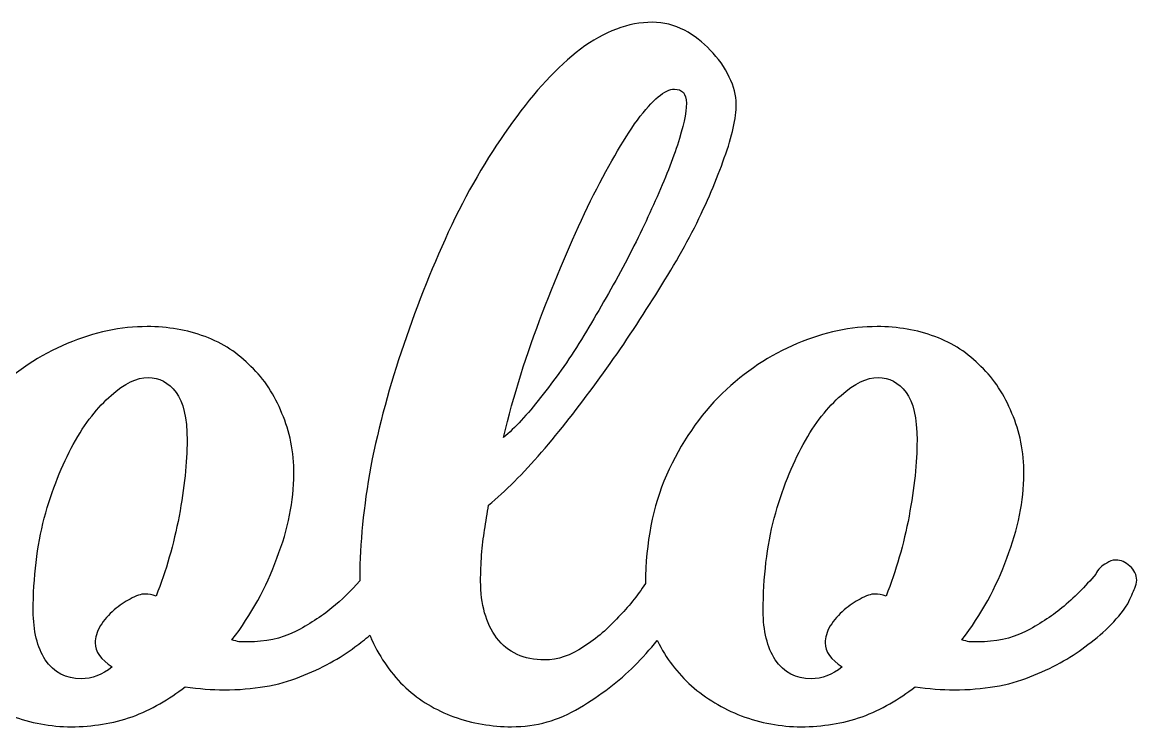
# Model space of a CAD drawing. Extents: x 91 to 611, y 663 to 914.
# Drawn here: x 181.8 to 255.6, y 678.8 to 725.5 of the extents above; entities that cross this region are included whole.
import ezdxf

# ---------------------------------------------------------------- set-up
doc = ezdxf.new("R2010")
doc.units = 0
doc.layers.add('Layer_1', color=7, linetype='CONTINUOUS')

msp = doc.modelspace()

# ---------------------------------------------------------------- linework, layer by layer
at = {"layer": 'Layer_1', "color": 7}
for points in [[(225.01899, 721.038122)], [(190.160127, 701.922033)], [(238.512851, 701.922033)]]:
    msp.add_lwpolyline(points, close=True, dxfattribs=at)
for points in [[(196.774562, 684.393552), (196.179151, 684.393552)], [(245.127296, 684.393552), (244.531888, 684.393552)]]:
    msp.add_lwpolyline(points, dxfattribs=at)
for points in [[(223.563666, 725.470056), (221.976164, 725.470056), (220.38885, 724.874955), (218.801354, 723.684329)], [(225.680303, 724.941021), (225.018844, 725.293817), (224.313319, 725.470056), (223.563666, 725.470056)], [(227.400161, 723.617944), (226.915092, 724.147112), (226.341757, 724.588252), (225.680303, 724.941021)], [(218.801354, 723.684329), (217.257953, 722.493702), (215.758282, 720.884108), (214.303077, 718.855624)], [(228.656869, 721.83219), (228.348188, 722.493649), (227.929328, 723.088777), (227.400161, 723.617944)], [(229.120018, 720.04596), (229.120018, 720.619233), (228.965549, 721.214837), (228.656869, 721.83219)], [(222.571462, 718.987863), (223.585695, 720.354887), (224.401629, 721.038122), (225.01899, 721.038122)], [(225.01899, 721.038122), (225.548152, 721.038122), (225.812545, 720.72967), (225.812545, 720.112317)], [(225.812545, 720.112317), (225.812545, 719.450858), (225.614012, 718.524524), (225.217137, 717.333898)], [(228.326463, 716.474001), (228.85563, 717.929211), (229.120018, 719.119917), (229.120018, 720.04596)], [(214.303077, 718.855624), (212.847867, 716.871247), (211.503158, 714.60022), (210.268433, 712.042569)], [(219.462636, 713.629674), (220.565066, 715.834502), (221.601323, 717.620865), (222.571462, 718.987863)], [(225.217137, 717.333898), (224.820261, 716.143271), (224.29148, 714.820353), (223.630021, 713.365143)], [(226.342085, 711.843946), (227.179929, 713.519634), (227.841394, 715.062871), (228.326463, 716.474001)], [(216.287439, 706.221676), (217.345768, 708.955698), (218.404301, 711.424793), (219.462636, 713.629674)], [(223.630021, 713.365143), (223.012663, 711.954039), (222.284859, 710.477133), (221.447013, 708.933711)], [(210.268433, 712.042569), (209.077812, 709.484945), (208.019279, 706.839082), (207.093237, 704.10506)], [(223.365519, 706.750737), (224.512045, 708.514637), (225.504236, 710.212338), (226.342085, 711.843946)], [(221.447013, 708.933711), (220.609166, 707.390315), (219.749169, 705.890655), (218.867225, 704.435445)], [(219.859429, 701.591171), (221.094154, 703.266859), (222.263087, 704.986838), (223.365519, 706.750737)], [(213.708135, 697.953279), (214.369594, 700.731407), (215.229104, 703.487654), (216.287439, 706.221676)], [(190.093759, 705.295395), (188.373971, 705.295395), (186.610396, 704.920612), (184.802409, 704.170941)], [(193.930256, 704.634095), (192.73963, 705.075076), (191.460775, 705.295395), (190.093759, 705.295395)], [(238.446496, 705.295395), (236.726707, 705.295395), (234.962646, 704.920612), (233.154662, 704.170941)], [(242.28299, 704.634095), (241.092369, 705.075076), (239.813507, 705.295395), (238.446496, 705.295395)], [(196.973193, 702.649718), (196.135347, 703.531681), (195.120877, 704.19314), (193.930256, 704.634095)], [(218.867225, 704.435445), (217.985283, 703.024341), (217.081221, 701.745476), (216.155179, 700.598956)], [(245.32593, 702.649718), (244.488081, 703.531681), (243.473617, 704.19314), (242.28299, 704.634095)], [(184.802409, 704.170941), (182.994427, 703.421296), (181.340774, 702.3192), (179.841466, 700.86399)], [(207.093237, 704.10506), (206.167199, 701.415144), (205.43988, 698.725228), (204.910713, 696.035285)], [(233.154662, 704.170941), (231.346677, 703.421296), (229.693021, 702.3192), (228.193718, 700.86399)], [(199.023457, 699.540913), (198.53839, 700.775592), (197.855138, 701.811887), (196.973193, 702.649718)], [(247.376194, 699.540913), (246.891125, 700.775592), (246.207872, 701.811887), (245.32593, 702.649718)], [(187.712599, 700.731222), (188.594543, 701.524972), (189.410474, 701.922033), (190.160127, 701.922033)], [(190.160127, 701.922033), (190.90978, 701.922033), (191.527175, 701.591304), (192.012244, 700.929844)], [(216.221565, 696.961116), (217.45629, 698.416326), (218.668808, 699.959563), (219.859429, 701.591171)], [(236.065325, 700.731222), (236.947267, 701.524972), (237.763201, 701.922033), (238.512851, 701.922033)], [(238.512851, 701.922033), (239.262504, 701.922033), (239.879899, 701.591304), (240.364971, 700.929844)], [(185.199184, 697.490125), (185.992935, 698.901229), (186.830654, 699.98155), (187.712599, 700.731222)], [(192.012244, 700.929844), (192.497314, 700.312491), (192.739913, 699.253919), (192.739913, 697.754656)], [(216.155179, 700.598956), (215.273234, 699.452409), (214.457787, 698.570632), (213.708135, 697.953279)], [(228.193718, 700.86399), (226.694413, 699.40878), (225.460104, 697.600641), (224.489968, 695.439893)], [(233.551908, 697.490125), (234.345658, 698.901229), (235.183381, 699.98155), (236.065325, 700.731222)], [(240.364971, 700.929844), (240.850037, 700.312491), (241.092155, 699.253919), (241.092155, 697.754656)], [(199.817499, 695.505774), (199.817499, 697.00509), (199.552624, 698.350286), (199.023457, 699.540913)], [(248.169751, 695.505774), (248.169751, 697.00509), (247.905361, 698.350286), (247.376194, 699.540913)], [(192.739913, 697.754656), (192.739913, 696.299446), (192.563168, 694.623996), (192.210391, 692.727805)], [(241.092155, 697.754656), (241.092155, 696.299446), (240.915895, 694.623996), (240.563117, 692.727805)], [(183.280693, 692.595566), (183.809861, 694.491704), (184.449531, 696.123101), (185.199184, 697.490125)], [(212.715962, 693.455515), (213.818395, 694.381558), (214.986846, 695.550012), (216.221565, 696.961116)], [(231.63342, 692.595566), (232.162581, 694.491704), (232.802257, 696.123101), (233.551908, 697.490125)], [(198.69305, 689.949914), (199.442705, 691.890186), (199.817499, 693.741874), (199.817499, 695.505774)], [(204.910713, 696.035285), (204.425644, 693.345396), (204.183044, 690.897574), (204.183044, 688.692719)], [(224.489968, 695.439893), (223.583819, 693.368679), (223.123857, 690.978669), (223.104391, 688.274121)], [(247.045303, 689.949914), (247.794955, 691.890186), (248.169751, 693.741874), (248.169751, 695.505774)], [(212.451444, 691.80155), (212.539638, 692.374797), (212.627768, 692.926348), (212.715962, 693.455515)], [(182.553509, 686.443784), (182.553509, 688.692745), (182.795624, 690.74348), (183.280693, 692.595566)], [(192.210391, 692.727805), (191.857614, 690.875719), (191.350624, 689.111661), (190.689165, 687.435973)], [(230.905748, 686.443784), (230.905748, 688.692745), (231.14835, 690.74348), (231.63342, 692.595566)], [(240.563117, 692.727805), (240.210337, 690.875719), (239.703345, 689.111661), (239.041891, 687.435973)], [(212.252811, 690.148061), (212.296909, 690.765414), (212.363248, 691.316463), (212.451444, 691.80155)], [(195.716484, 684.525818), (196.995304, 686.201505), (197.987498, 688.009617), (198.69305, 689.949914)], [(212.18644, 688.428188), (212.18644, 689.001462), (212.208718, 689.574788), (212.252811, 690.148061)], [(244.068737, 684.525818), (245.347554, 686.201505), (246.339745, 688.009617), (247.045303, 689.949914)], [(253.660216, 689.619026), (253.483827, 689.530814), (253.351633, 689.442681), (253.263439, 689.354495)], [(254.255628, 689.817173), (254.035139, 689.817173), (253.836606, 689.751318), (253.660216, 689.619026)], [(255.181443, 689.420377), (254.916859, 689.68496), (254.608402, 689.817173), (254.255628, 689.817173)], [(252.932548, 688.891342), (252.226991, 688.053485), (251.477401, 687.303866), (250.683651, 686.64246)], [(253.263439, 689.354495), (253.087049, 689.178098), (252.976644, 689.023634), (252.932548, 688.891342)], [(255.644594, 688.494572), (255.644594, 688.847342), (255.490125, 689.155793), (255.181443, 689.420377)], [(204.188362, 688.445624), (203.598166, 687.786652), (202.980104, 687.183428), (202.330914, 686.64246)], [(204.183044, 688.692719), (204.183044, 688.609269), (204.186828, 688.528174), (204.188362, 688.445624)], [(213.244999, 684.658083), (212.539447, 685.628179), (212.18644, 686.884792), (212.18644, 688.428188)], [(223.104391, 688.274121), (222.550202, 687.433036), (221.955035, 686.687307), (221.314769, 686.047041)], [(255.512334, 687.965537), (255.600527, 688.141909), (255.644594, 688.318174), (255.644594, 688.494572)], [(189.961496, 687.568238), (189.696913, 687.568238), (189.366178, 687.45833), (188.969308, 687.237826)], [(190.689165, 687.435973), (190.424581, 687.524185), (190.181982, 687.568238), (189.961496, 687.568238)], [(238.31422, 687.568238), (238.049636, 687.568238), (237.718907, 687.45833), (237.322031, 687.237826)], [(239.041891, 687.435973), (238.777307, 687.524185), (238.534705, 687.568238), (238.31422, 687.568238)], [(255.049183, 686.906965), (255.137379, 687.127442), (255.225509, 687.325986), (255.313703, 687.502384)], [(255.313703, 687.502384), (255.401897, 687.678755), (255.468238, 687.833245), (255.512334, 687.965537)], [(188.969308, 687.237826), (188.616528, 687.061455), (188.264007, 686.818832), (187.91123, 686.510168)], [(202.330914, 686.64246), (201.625362, 686.069187), (200.809426, 685.539914), (199.883388, 685.054853)], [(237.322031, 687.237826), (236.969254, 687.061455), (236.616249, 686.818832), (236.263472, 686.510168)], [(250.683651, 686.64246), (249.978096, 686.069187), (249.162165, 685.539914), (248.236122, 685.054853)], [(252.204877, 684.062664), (253.351405, 684.856415), (254.299533, 685.804524), (255.049183, 686.906965)], [(183.347067, 683.202714), (182.817899, 684.040545), (182.553509, 685.120866), (182.553509, 686.443784)], [(187.91123, 686.510168), (187.558452, 686.201479), (187.249509, 685.848471), (186.98493, 685.451596)], [(221.314769, 686.047041), (220.653315, 685.297396), (219.881445, 684.635937), (218.9995, 684.062664)], [(231.69979, 683.202714), (231.170623, 684.040545), (230.905748, 685.120866), (230.905748, 686.443784)], [(236.263472, 686.510168), (235.910692, 686.201479), (235.602238, 685.848471), (235.337654, 685.451596)], [(186.98493, 685.451596), (186.764442, 685.05472), (186.654524, 684.679938), (186.654524, 684.327142)], [(199.883388, 685.054853), (198.957345, 684.613871), (197.921088, 684.393552), (196.774562, 684.393552)], [(235.337654, 685.451596), (235.117168, 685.05472), (235.006763, 684.679938), (235.006763, 684.327142)], [(248.236122, 685.054853), (247.31008, 684.613871), (246.273824, 684.393552), (245.127296, 684.393552)], [(186.654524, 684.327142), (186.654524, 683.753895), (187.02932, 683.224622), (187.77897, 682.739561)], [(196.179151, 684.393552), (196.046859, 684.437658), (195.892874, 684.481711), (195.716484, 684.525818)], [(203.852145, 684.062664), (204.204864, 684.306848), (204.536441, 684.567781), (204.851599, 684.841201)], [(204.851599, 684.841201), (204.892274, 684.735421), (204.932194, 684.629402), (204.976591, 684.525818)], [(204.976591, 684.525818), (205.549857, 683.291085), (206.299446, 682.232565), (207.225489, 681.350602)], [(216.420199, 683.202741), (215.053185, 683.202741), (213.994655, 683.687934), (213.244999, 684.658083)], [(222.373323, 682.805945), (222.898712, 683.331355), (223.398529, 683.896849), (223.880984, 684.490919)], [(223.880984, 684.490919), (223.885746, 684.4806), (223.889742, 684.469752), (223.894557, 684.459434)], [(223.894557, 684.459434), (224.46782, 683.312913), (225.217414, 682.320725), (226.143452, 681.482868)], [(235.006763, 684.327142), (235.006763, 683.753895), (235.381559, 683.224622), (236.131212, 682.739561)], [(244.531888, 684.393552), (244.399596, 684.437658), (244.245124, 684.481711), (244.068737, 684.525818)], [(200.214282, 682.078287), (201.669486, 682.65156), (202.882004, 683.313019), (203.852145, 684.062664)], [(218.9995, 684.062664), (218.161657, 683.489391), (217.302141, 683.202741), (216.420199, 683.202741)], [(248.567013, 682.078287), (250.022223, 682.65156), (251.234741, 683.313019), (252.204877, 684.062664)], [(185.728222, 681.945995), (184.713985, 681.945995), (183.920327, 682.364857), (183.347067, 683.202714)], [(234.080948, 681.945995), (233.066711, 681.945995), (232.273056, 682.364857), (231.69979, 683.202714)], [(187.77897, 682.739561), (187.117516, 682.210393), (186.433776, 681.945995), (185.728222, 681.945995)], [(218.734975, 680.028028), (220.146082, 680.865859), (221.359086, 681.791716), (222.373323, 682.805945)], [(236.131212, 682.739561), (235.469753, 682.210393), (234.7865, 681.945995), (234.080948, 681.945995)], [(189.101573, 679.432609), (190.380393, 679.91767), (191.549329, 680.579129), (192.607663, 681.416986)], [(192.607663, 681.416986), (193.533701, 681.284694), (194.393214, 681.218363), (195.186965, 681.218363)], [(195.186965, 681.218363), (197.127241, 681.218363), (198.80317, 681.505013), (200.214282, 682.078287)], [(207.225489, 681.350602), (208.151532, 680.512772), (209.210065, 679.873591), (210.400686, 679.432609)], [(226.143452, 681.482868), (227.113593, 680.645037), (228.216187, 679.983578), (229.450911, 679.49849)], [(237.454307, 679.432609), (238.733125, 679.91767), (239.901576, 680.579129), (240.959911, 681.416986)], [(240.959911, 681.416986), (241.885954, 681.284694), (242.745948, 681.218363), (243.539699, 681.218363)], [(243.539699, 681.218363), (245.479973, 681.218363), (247.155904, 681.505013), (248.567013, 682.078287)], [(214.23718, 678.770832), (215.86878, 678.770832), (217.367959, 679.190171), (218.734975, 680.028028)], [(181.098177, 679.49849), (182.376997, 679.013429), (183.699921, 678.770832), (185.066932, 678.770832)], [(185.066932, 678.770832), (186.478041, 678.770832), (187.822758, 678.991627), (189.101573, 679.432609)], [(210.400686, 679.432609), (211.635408, 678.991627), (212.914267, 678.770832), (214.23718, 678.770832)], [(229.450911, 679.49849), (230.729726, 679.013429), (232.05265, 678.770832), (233.419666, 678.770832)], [(233.419666, 678.770832), (234.830773, 678.770832), (236.175487, 678.991627), (237.454307, 679.432609)]]:
    msp.add_open_spline(points, degree=3, dxfattribs=at)

doc.saveas('drawing.dxf')
